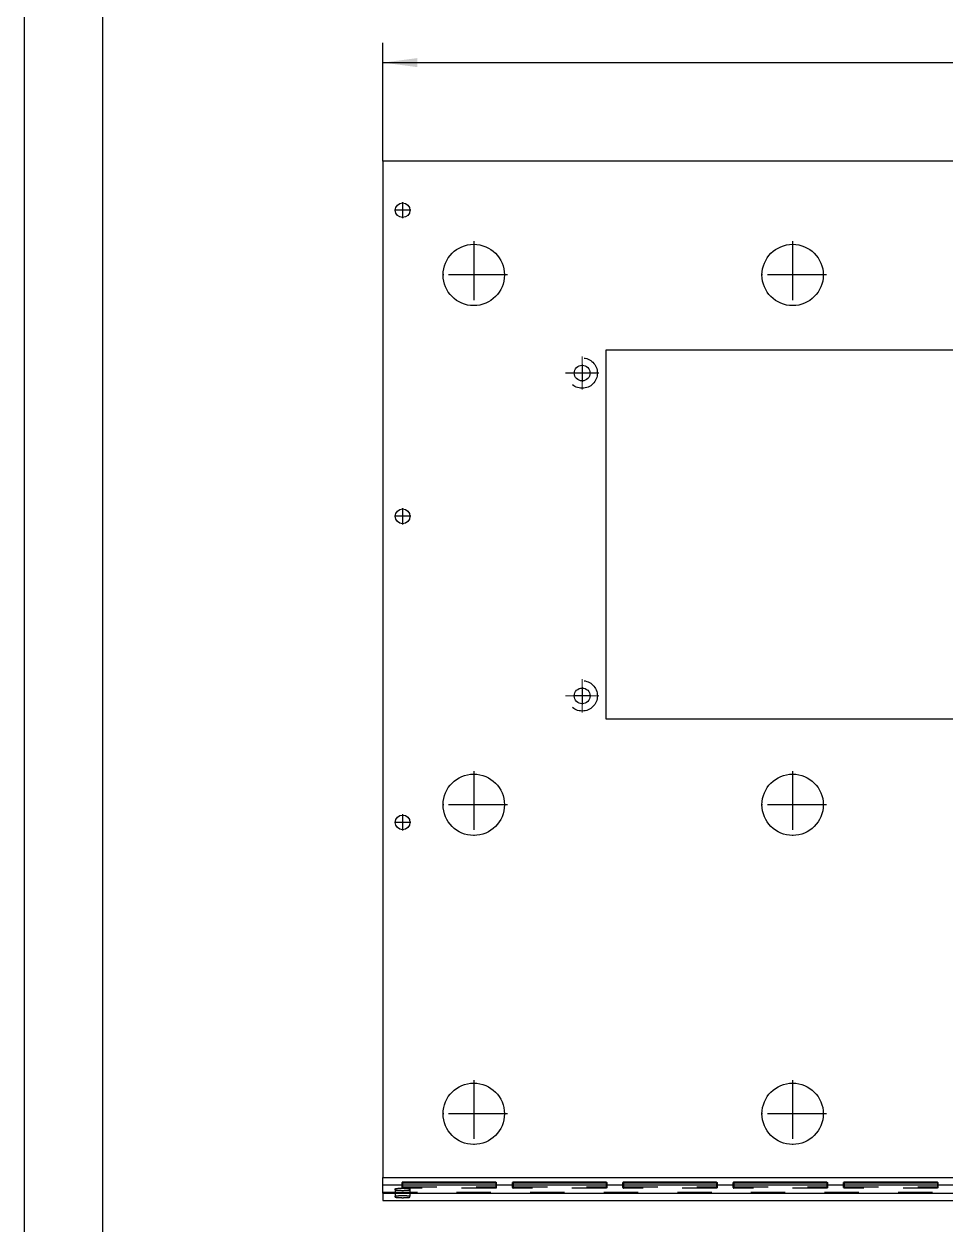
# Model space of a CAD drawing. Header units: millimetres. Extents: x 0 to 426, y 0 to 302.
# Drawn here: x 0 to 94, y 108.5 to 230.9 of the extents above; entities that cross this region are included whole.
import ezdxf

# ---------------------------------------------------------------- set-up
doc = ezdxf.new("R2010")
doc.units = ezdxf.units.MM
doc.linetypes.add('DASHED', pattern=[15, 7, -8])
doc.linetypes.add('DOT_CENTER', pattern=[14, 12, -1, 0, -1])
doc.layers.add('1', color=7, linetype='Continuous')
doc.layers.add('KADER', color=7, linetype='Continuous')
doc.styles.add('CONVERTER_11', font='txt.shx', dxfattribs={"width": 0.9})
doc.dimstyles.new('ME10_DIM_10', dxfattribs={"dimtxt": 7, "dimasz": 7, "dimexe": 4, "dimexo": 0, "dimgap": 4, "dimtad": 1, "dimdec": 0, "dimdsep": 46, "dimtxsty": 'CONVERTER_11', "dimsah": 1, "dimcen": 0.09, "dimclrd": 250, "dimclre": 250, "dimclrt": 5, "dimadec": 0, "dimazin": 0, "dimtfac": 1, "dimtdec": 4, "dimtix": 1, "dimtmove": 0, "dimatfit": 3, "dimfxl": 1, "dimtolj": 1, "dimtzin": 0, "dimarcsym": 0})

# ---------------------------------------------------------------- blocks, each defined once
blk = doc.blocks.new('plaat_boven__1', base_point=(73.17, 222.07))
at = {"color": 7, "linetype": 'Continuous'}
for p, q in [((370.17, 433.93), (73.17, 433.93)), ((73.17, 433.93), (73.17, 226.73)), ((118.67, 395.5), (324.68, 395.5)), ((118.67, 320.17), (118.67, 395.5)), ((324.68, 320.17), (118.67, 320.17)), ((73.17, 225.24), (73.17, 226.73)), ((73.17, 223.74), (73.17, 225.24)), ((96.17, 225.77), (77.17, 225.77)), ((77.17, 225.67), (96.17, 225.67)), ((118.67, 225.77), (99.67, 225.77)), ((99.67, 225.67), (118.67, 225.67)), ((141.17, 225.77), (122.17, 225.77)), ((122.17, 225.67), (141.17, 225.67)), ((163.67, 225.77), (144.67, 225.77)), ((144.67, 225.67), (163.67, 225.67)), ((186.17, 225.77), (167.17, 225.77)), ((167.17, 225.67), (186.17, 225.67)), ((73.17, 223.56), (73.17, 223.74)), ((73.17, 223.56), (370.17, 223.56)), ((73.17, 223.56), (73.17, 222.07)), ((75.67, 224.26), (75.67, 224.43)), ((78.67, 224.43), (78.67, 224.26)), ((73.17, 222.07), (370.17, 222.07))]:
    blk.add_line(p, q, dxfattribs=at)
at = {"color": 2, "linetype": 'Continuous'}
for p, q in [((73.17, 226.73), (370.17, 226.73)), ((73.17, 225.24), (370.17, 225.24)), ((77.17, 225.77), (77.17, 225.67)), ((96.17, 225.77), (96.17, 225.67)), ((99.67, 225.77), (99.67, 225.67)), ((118.67, 225.77), (118.67, 225.67)), ((122.17, 225.77), (122.17, 225.67)), ((141.17, 225.77), (141.17, 225.67)), ((144.67, 225.77), (144.67, 225.67)), ((163.67, 225.77), (163.67, 225.67)), ((167.17, 225.77), (167.17, 225.67)), ((186.17, 225.77), (186.17, 225.67))]:
    blk.add_line(p, q, dxfattribs=at)
at = {"color": 1, "linetype": 'DASHED'}
for p, q in [((77.17, 225.67), (77.17, 224.81)), ((96.17, 225.67), (96.17, 224.81)), ((99.67, 225.67), (99.67, 224.81)), ((118.67, 225.67), (118.67, 224.81)), ((122.17, 225.67), (122.17, 224.81)), ((141.17, 225.67), (141.17, 224.81)), ((144.67, 225.67), (144.67, 224.81)), ((163.67, 225.67), (163.67, 224.81)), ((167.17, 225.67), (167.17, 224.81)), ((186.17, 225.67), (186.17, 224.81)), ((73.17, 223.74), (370.17, 223.74)), ((75.67, 224.26), (75.67, 222.94)), ((75.67, 222.76), (75.67, 222.94)), ((77.17, 224.81), (77.17, 224.6)), ((77.17, 224.81), (96.17, 224.81)), ((96.17, 224.6), (77.17, 224.6)), ((78.67, 224.26), (78.67, 222.94)), ((78.67, 222.76), (78.67, 222.94)), ((96.17, 224.81), (96.17, 224.6)), ((99.67, 224.81), (99.67, 224.6)), ((99.67, 224.81), (118.67, 224.81)), ((118.67, 224.6), (99.67, 224.6)), ((118.67, 224.81), (118.67, 224.6)), ((122.17, 224.81), (122.17, 224.6)), ((122.17, 224.81), (141.17, 224.81)), ((141.17, 224.6), (122.17, 224.6)), ((141.17, 224.81), (141.17, 224.6)), ((144.67, 224.81), (144.67, 224.6)), ((144.67, 224.81), (163.67, 224.81)), ((163.67, 224.6), (144.67, 224.6)), ((163.67, 224.81), (163.67, 224.6)), ((167.17, 224.81), (167.17, 224.6)), ((167.17, 224.81), (186.17, 224.81)), ((186.17, 224.6), (167.17, 224.6)), ((186.17, 224.81), (186.17, 224.6))]:
    blk.add_line(p, q, dxfattribs=at)
at = {"color": 7, "linetype": 'Continuous'}
for centre, radius in [((77.17, 423.93), 1.5), ((91.67, 410.73), 6.25), ((156.67, 410.73), 6.25), ((113.77, 390.73), 1.6), ((77.17, 361.53), 1.5), ((113.77, 324.93), 1.6), ((91.67, 302.73), 6.25), ((156.67, 302.73), 6.25), ((77.17, 299.13), 1.5), ((91.67, 239.73), 6.25), ((156.67, 239.73), 6.25)]:
    blk.add_circle(centre, radius, dxfattribs=at)
at = {"color": 1, "linetype": 'DASHED'}
for centre in [(113.77, 390.73), (113.77, 324.93)]:
    blk.add_circle(centre, 3.1, dxfattribs=at)
at = {"color": 7, "linetype": 'Continuous'}
for points, knots in [([(77.17, 225.77), (77.17, 225.77), (77.16, 225.77), (77.14, 225.77), (77.13, 225.77), (77.11, 225.76), (77.1, 225.76), (77.1, 225.75), (77.09, 225.75), (77.09, 225.74), (77.08, 225.74), (77.08, 225.73), (77.08, 225.73), (77.08, 225.73), (77.07, 225.72), (77.07, 225.72), (77.07, 225.72), (77.07, 225.72)], [0, 0, 0, 0, 0.0195618, 0.0385561, 0.0507594, 0.0623159, 0.0731773, 0.0828106, 0.0906258, 0.0967425, 0.1012102, 0.1078264, 0.1133085, 0.1177861, 0.121293, 0.1223392, 0.1232932, 0.1232932, 0.1232932, 0.1232932]), ([(77.07, 225.72), (77.07, 225.72), (77.07, 225.72), (77.07, 225.72), (77.08, 225.71), (77.08, 225.71), (77.08, 225.7), (77.08, 225.7), (77.09, 225.7), (77.09, 225.69), (77.1, 225.69), (77.11, 225.68), (77.12, 225.68), (77.13, 225.67), (77.15, 225.67), (77.16, 225.67), (77.17, 225.67), (77.17, 225.67), (77.17, 225.67)], [0, 0, 0, 0, 0.0009983, 0.001997, 0.0055611, 0.0100056, 0.0153691, 0.0217842, 0.0262968, 0.0323237, 0.0399485, 0.0493195, 0.0657314, 0.0836505, 0.0955081, 0.1061187, 0.1151334, 0.122175, 0.122175, 0.122175, 0.122175]), ([(96.17, 225.77), (96.18, 225.77), (96.19, 225.77), (96.21, 225.77), (96.22, 225.77), (96.24, 225.76), (96.25, 225.76), (96.25, 225.75), (96.26, 225.75), (96.27, 225.74), (96.27, 225.73), (96.27, 225.73), (96.27, 225.72), (96.27, 225.72), (96.27, 225.72), (96.27, 225.72)], [0, 0, 0, 0, 0.0195618, 0.0385561, 0.0507594, 0.0623159, 0.0731773, 0.083354, 0.0926762, 0.1012009, 0.1067727, 0.1135715, 0.1212658, 0.1222973, 0.1232662, 0.1232662, 0.1232662, 0.1232662]), ([(96.27, 225.72), (96.27, 225.72), (96.27, 225.72), (96.27, 225.72), (96.27, 225.71), (96.27, 225.71), (96.27, 225.7), (96.27, 225.7), (96.26, 225.69), (96.25, 225.69), (96.24, 225.68), (96.23, 225.68), (96.21, 225.67), (96.19, 225.67), (96.18, 225.67), (96.17, 225.67)], [0, 0, 0, 0, 0.0009983, 0.001997, 0.0055611, 0.0100056, 0.0153691, 0.0217842, 0.0321097, 0.0415743, 0.0493057, 0.0657175, 0.0836367, 0.1026247, 0.122149, 0.122149, 0.122149, 0.122149]), ([(99.67, 225.77), (99.67, 225.77), (99.66, 225.77), (99.65, 225.77), (99.64, 225.77), (99.63, 225.77), (99.63, 225.77), (99.61, 225.76), (99.61, 225.76), (99.6, 225.75), (99.59, 225.75), (99.59, 225.74), (99.58, 225.74), (99.58, 225.73), (99.58, 225.73), (99.57, 225.72), (99.57, 225.72), (99.57, 225.72), (99.57, 225.72)], [0, 0, 0, 0, 0.0122592, 0.0228977, 0.0317375, 0.0385706, 0.0507739, 0.0623303, 0.0731917, 0.0802149, 0.0881009, 0.0943235, 0.1012246, 0.1083433, 0.1149709, 0.121294, 0.1222631, 0.1232944, 0.1232944, 0.1232944, 0.1232944]), ([(99.57, 225.72), (99.57, 225.72), (99.57, 225.72), (99.57, 225.72), (99.58, 225.71), (99.58, 225.71), (99.58, 225.7), (99.58, 225.7), (99.59, 225.69), (99.6, 225.69), (99.6, 225.68), (99.61, 225.68), (99.62, 225.68), (99.63, 225.67), (99.64, 225.67), (99.65, 225.67), (99.66, 225.67), (99.67, 225.67), (99.67, 225.67), (99.67, 225.67)], [0, 0, 0, 0, 0.0009985, 0.001997, 0.0055611, 0.0100056, 0.0153691, 0.0217842, 0.0321097, 0.0415743, 0.0493057, 0.0550399, 0.0626931, 0.0722312, 0.0836552, 0.0955127, 0.1061233, 0.115138, 0.1221796, 0.1221796, 0.1221796, 0.1221796]), ([(118.67, 225.77), (118.68, 225.77), (118.69, 225.77), (118.71, 225.77), (118.72, 225.77), (118.73, 225.76), (118.74, 225.76), (118.75, 225.76), (118.75, 225.75), (118.76, 225.75), (118.76, 225.74), (118.77, 225.74), (118.77, 225.73), (118.77, 225.73), (118.77, 225.72), (118.77, 225.72), (118.77, 225.72), (118.77, 225.72)], [0, 0, 0, 0, 0.0195618, 0.0385561, 0.0486888, 0.0565762, 0.0642362, 0.0731823, 0.0815908, 0.0880916, 0.0954303, 0.1012156, 0.1067873, 0.1135861, 0.1212804, 0.1222498, 0.1232808, 0.1232808, 0.1232808, 0.1232808]), ([(118.77, 225.72), (118.77, 225.72), (118.77, 225.72), (118.77, 225.72), (118.77, 225.71), (118.77, 225.7), (118.77, 225.7), (118.76, 225.7), (118.76, 225.69), (118.75, 225.69), (118.74, 225.68), (118.73, 225.68), (118.72, 225.67), (118.71, 225.67), (118.7, 225.67), (118.69, 225.67), (118.68, 225.67), (118.67, 225.67)], [0, 0, 0, 0, 0.0009985, 0.001997, 0.0095798, 0.0162566, 0.0217661, 0.0262787, 0.0323055, 0.0399303, 0.0493014, 0.0657132, 0.0836323, 0.0902938, 0.0990768, 0.1097621, 0.122157, 0.122157, 0.122157, 0.122157]), ([(122.17, 225.77), (122.17, 225.77), (122.16, 225.77), (122.14, 225.77), (122.13, 225.77), (122.12, 225.76), (122.11, 225.76), (122.1, 225.76), (122.1, 225.75), (122.09, 225.75), (122.08, 225.74), (122.08, 225.73), (122.08, 225.73), (122.07, 225.72), (122.07, 225.72), (122.07, 225.72), (122.07, 225.72)], [0, 0, 0, 0, 0.0195618, 0.0385561, 0.0500178, 0.0596348, 0.0673787, 0.0731821, 0.0833589, 0.092681, 0.1012058, 0.1083245, 0.1149521, 0.1212753, 0.1223171, 0.1232756, 0.1232756, 0.1232756, 0.1232756]), ([(122.07, 225.72), (122.07, 225.72), (122.07, 225.72), (122.07, 225.72), (122.08, 225.71), (122.08, 225.7), (122.08, 225.7), (122.09, 225.69), (122.1, 225.69), (122.11, 225.68), (122.12, 225.68), (122.13, 225.67), (122.14, 225.67), (122.15, 225.67), (122.16, 225.67), (122.17, 225.67), (122.17, 225.67)], [0, 0, 0, 0, 0.0009983, 0.001997, 0.0095798, 0.0162566, 0.0217661, 0.030095, 0.0392429, 0.0492916, 0.0657034, 0.0836226, 0.090284, 0.0990671, 0.1097524, 0.1221472, 0.1221472, 0.1221472, 0.1221472]), ([(141.17, 225.77), (141.18, 225.77), (141.19, 225.77), (141.2, 225.77), (141.21, 225.77), (141.22, 225.77), (141.22, 225.77), (141.24, 225.76), (141.24, 225.76), (141.25, 225.75), (141.26, 225.75), (141.26, 225.74), (141.27, 225.74), (141.27, 225.73), (141.27, 225.73), (141.27, 225.72), (141.27, 225.72), (141.27, 225.72), (141.27, 225.72)], [0, 0, 0, 0, 0.0122592, 0.0228977, 0.0317375, 0.0385706, 0.0507739, 0.0623303, 0.0731917, 0.0802149, 0.0881009, 0.0948732, 0.1012249, 0.1067967, 0.1135955, 0.1212898, 0.1223209, 0.1232902, 0.1232902, 0.1232902, 0.1232902]), ([(141.27, 225.72), (141.27, 225.72), (141.27, 225.72), (141.27, 225.72), (141.27, 225.71), (141.27, 225.7), (141.27, 225.7), (141.26, 225.69), (141.25, 225.69), (141.24, 225.68), (141.23, 225.68), (141.22, 225.67), (141.21, 225.67), (141.2, 225.67), (141.19, 225.67), (141.18, 225.67), (141.17, 225.67)], [0, 0, 0, 0, 0.0009985, 0.001997, 0.0095798, 0.0162566, 0.0217661, 0.030095, 0.0392429, 0.0492916, 0.0657035, 0.0836226, 0.090284, 0.0990671, 0.1097524, 0.1221473, 0.1221473, 0.1221473, 0.1221473]), ([(144.67, 225.77), (144.67, 225.77), (144.67, 225.77), (144.66, 225.77), (144.65, 225.77), (144.64, 225.77), (144.63, 225.77), (144.61, 225.76), (144.6, 225.76), (144.6, 225.75), (144.59, 225.75), (144.59, 225.74), (144.58, 225.74), (144.58, 225.73), (144.58, 225.73), (144.58, 225.73), (144.57, 225.72), (144.57, 225.72), (144.57, 225.72), (144.57, 225.72)], [0, 0, 0, 0, 0.0070943, 0.0161124, 0.0267088, 0.0385704, 0.0507737, 0.0623302, 0.0731916, 0.0828249, 0.0906401, 0.0967568, 0.1012245, 0.1078406, 0.1133226, 0.1178002, 0.121307, 0.1222656, 0.1233075, 0.1233075, 0.1233075, 0.1233075]), ([(144.57, 225.72), (144.57, 225.72), (144.57, 225.72), (144.57, 225.72), (144.58, 225.71), (144.58, 225.7), (144.58, 225.7), (144.59, 225.7), (144.59, 225.69), (144.6, 225.69), (144.6, 225.68), (144.61, 225.68), (144.62, 225.68), (144.63, 225.67), (144.64, 225.67), (144.64, 225.67), (144.65, 225.67), (144.66, 225.67), (144.67, 225.67), (144.67, 225.67)], [0, 0, 0, 0, 0.0009985, 0.001997, 0.0082273, 0.0147478, 0.0217705, 0.0262831, 0.0323099, 0.0399347, 0.0493058, 0.0593625, 0.0687134, 0.0769583, 0.0836545, 0.0903159, 0.099099, 0.1097843, 0.1221792, 0.1221792, 0.1221792, 0.1221792]), ([(163.67, 225.77), (163.68, 225.77), (163.69, 225.77), (163.71, 225.77), (163.72, 225.77), (163.73, 225.76), (163.74, 225.76), (163.75, 225.76), (163.75, 225.75), (163.76, 225.75), (163.76, 225.74), (163.77, 225.74), (163.77, 225.73), (163.77, 225.73), (163.77, 225.72), (163.77, 225.72), (163.77, 225.72), (163.77, 225.72)], [0, 0, 0, 0, 0.0195618, 0.0385561, 0.0486888, 0.0565762, 0.0642362, 0.0731823, 0.0815908, 0.0880916, 0.0943142, 0.1012153, 0.108334, 0.1149616, 0.1212848, 0.1222701, 0.1232851, 0.1232851, 0.1232851, 0.1232851]), ([(163.77, 225.72), (163.77, 225.72), (163.77, 225.72), (163.77, 225.72), (163.77, 225.71), (163.77, 225.7), (163.77, 225.7), (163.76, 225.7), (163.76, 225.69), (163.75, 225.69), (163.75, 225.68), (163.74, 225.68), (163.73, 225.68), (163.72, 225.67), (163.71, 225.67), (163.7, 225.67), (163.69, 225.67), (163.68, 225.67), (163.68, 225.67), (163.67, 225.67)], [0, 0, 0, 0, 0.0009983, 0.001997, 0.0082273, 0.0147478, 0.0217705, 0.0262831, 0.0323099, 0.0399347, 0.0493058, 0.0550399, 0.0626932, 0.0722313, 0.0836552, 0.0955128, 0.1061234, 0.1151381, 0.1221797, 0.1221797, 0.1221797, 0.1221797]), ([(167.17, 225.77), (167.17, 225.77), (167.16, 225.77), (167.14, 225.77), (167.13, 225.77), (167.12, 225.76), (167.11, 225.76), (167.1, 225.76), (167.1, 225.75), (167.09, 225.75), (167.08, 225.74), (167.08, 225.73), (167.08, 225.73), (167.08, 225.73), (167.07, 225.72), (167.07, 225.72), (167.07, 225.72), (167.07, 225.72)], [0, 0, 0, 0, 0.0195618, 0.0385561, 0.0500178, 0.0596348, 0.0673787, 0.0731821, 0.0833588, 0.092681, 0.1012058, 0.1078218, 0.1133038, 0.1177815, 0.1212883, 0.122247, 0.1232887, 0.1232887, 0.1232887, 0.1232887]), ([(167.07, 225.72), (167.07, 225.72), (167.07, 225.72), (167.07, 225.72), (167.08, 225.71), (167.08, 225.7), (167.08, 225.7), (167.09, 225.69), (167.1, 225.69), (167.1, 225.68), (167.11, 225.68), (167.12, 225.68), (167.13, 225.67), (167.14, 225.67), (167.16, 225.67), (167.17, 225.67), (167.17, 225.67)], [0, 0, 0, 0, 0.0009983, 0.001997, 0.0095798, 0.0162566, 0.0217661, 0.030095, 0.0392429, 0.0492916, 0.0593484, 0.0686992, 0.0769442, 0.0836404, 0.1026285, 0.1221527, 0.1221527, 0.1221527, 0.1221527]), ([(186.17, 225.77), (186.18, 225.77), (186.18, 225.77), (186.19, 225.77), (186.2, 225.77), (186.21, 225.77), (186.22, 225.77), (186.23, 225.76), (186.24, 225.76), (186.25, 225.76), (186.25, 225.75), (186.26, 225.75), (186.27, 225.74), (186.27, 225.73), (186.27, 225.73), (186.27, 225.72), (186.27, 225.72), (186.27, 225.72), (186.27, 225.72)], [0, 0, 0, 0, 0.0070943, 0.0161124, 0.0267088, 0.0385704, 0.048703, 0.0565905, 0.0642505, 0.0731966, 0.0833733, 0.0926955, 0.1012202, 0.106792, 0.1135908, 0.1212852, 0.1223259, 0.1232855, 0.1232855, 0.1232855, 0.1232855]), ([(186.27, 225.72), (186.27, 225.72), (186.27, 225.72), (186.27, 225.72), (186.27, 225.71), (186.27, 225.7), (186.27, 225.7), (186.26, 225.7), (186.26, 225.69), (186.25, 225.69), (186.25, 225.68), (186.24, 225.68), (186.23, 225.68), (186.22, 225.67), (186.21, 225.67), (186.21, 225.67), (186.2, 225.67), (186.19, 225.67), (186.18, 225.67), (186.17, 225.67)], [0, 0, 0, 0, 0.0009983, 0.001997, 0.0095798, 0.0162566, 0.0217661, 0.0262787, 0.0323055, 0.0399303, 0.0493014, 0.0550355, 0.0626887, 0.0722269, 0.0836508, 0.0903122, 0.0990953, 0.1097806, 0.1221755, 0.1221755, 0.1221755, 0.1221755]), ([(75.67, 224.43), (75.68, 224.44), (75.71, 224.47), (75.78, 224.48), (75.92, 224.51), (76.14, 224.53), (76.44, 224.55), (76.8, 224.56), (77.17, 224.57), (77.55, 224.56), (77.91, 224.55), (78.21, 224.53), (78.43, 224.51), (78.57, 224.48), (78.64, 224.47), (78.67, 224.44), (78.67, 224.43)], [0, 0, 0, 0, 0.032227, 0.103211, 0.215741, 0.455652, 0.767006, 1.129013, 1.517267, 1.905521, 2.267528, 2.578882, 2.818793, 2.931323, 3.002307, 3.034534, 3.034534, 3.034534, 3.034534]), ([(75.67, 224.26), (75.68, 224.25), (75.71, 224.22), (75.78, 224.21), (75.92, 224.18), (76.14, 224.16), (76.44, 224.14), (76.8, 224.13), (77.17, 224.13), (77.55, 224.13), (77.91, 224.14), (78.21, 224.16), (78.43, 224.18), (78.57, 224.21), (78.64, 224.22), (78.67, 224.25), (78.67, 224.26)], [0, 0, 0, 0, 0.032227, 0.103211, 0.215741, 0.455652, 0.767006, 1.129013, 1.517267, 1.905521, 2.267528, 2.578882, 2.818793, 2.931323, 3.002307, 3.034534, 3.034534, 3.034534, 3.034534])]:
    blk.add_open_spline(points, degree=3, knots=knots, dxfattribs=at)
at = {"color": 1, "linetype": 'DASHED'}
for points, knots in [([(77.07, 224.71), (77.07, 224.79), (77.07, 224.96), (77.07, 225.21), (77.07, 225.47), (77.07, 225.63), (77.07, 225.72)], [0, 0, 0, 0, 0.253346, 0.506693, 0.760039, 1.013385, 1.013385, 1.013385, 1.013385]), ([(96.27, 225.72), (96.27, 225.63), (96.27, 225.47), (96.27, 225.21), (96.27, 224.96), (96.27, 224.79), (96.27, 224.71)], [0, 0, 0, 0, 0.253346, 0.506693, 0.760039, 1.013385, 1.013385, 1.013385, 1.013385]), ([(99.57, 224.71), (99.57, 224.79), (99.57, 224.96), (99.57, 225.21), (99.57, 225.47), (99.57, 225.63), (99.57, 225.72)], [0, 0, 0, 0, 0.253346, 0.506693, 0.760039, 1.013385, 1.013385, 1.013385, 1.013385]), ([(118.77, 225.72), (118.77, 225.63), (118.77, 225.47), (118.77, 225.21), (118.77, 224.96), (118.77, 224.79), (118.77, 224.71)], [0, 0, 0, 0, 0.253346, 0.506693, 0.760039, 1.013385, 1.013385, 1.013385, 1.013385]), ([(122.07, 224.71), (122.07, 224.79), (122.07, 224.96), (122.07, 225.21), (122.07, 225.47), (122.07, 225.63), (122.07, 225.72)], [0, 0, 0, 0, 0.253346, 0.506693, 0.760039, 1.013385, 1.013385, 1.013385, 1.013385]), ([(141.27, 225.72), (141.27, 225.63), (141.27, 225.47), (141.27, 225.21), (141.27, 224.96), (141.27, 224.79), (141.27, 224.71)], [0, 0, 0, 0, 0.253346, 0.506693, 0.760039, 1.013385, 1.013385, 1.013385, 1.013385]), ([(144.57, 224.71), (144.57, 224.79), (144.57, 224.96), (144.57, 225.21), (144.57, 225.47), (144.57, 225.63), (144.57, 225.72)], [0, 0, 0, 0, 0.253346, 0.506693, 0.760039, 1.013385, 1.013385, 1.013385, 1.013385]), ([(163.77, 225.72), (163.77, 225.63), (163.77, 225.47), (163.77, 225.21), (163.77, 224.96), (163.77, 224.79), (163.77, 224.71)], [0, 0, 0, 0, 0.253346, 0.506693, 0.760039, 1.013385, 1.013385, 1.013385, 1.013385]), ([(167.07, 224.71), (167.07, 224.79), (167.07, 224.96), (167.07, 225.21), (167.07, 225.47), (167.07, 225.63), (167.07, 225.72)], [0, 0, 0, 0, 0.253346, 0.506693, 0.760039, 1.013385, 1.013385, 1.013385, 1.013385]), ([(186.27, 225.72), (186.27, 225.63), (186.27, 225.47), (186.27, 225.21), (186.27, 224.96), (186.27, 224.79), (186.27, 224.71)], [0, 0, 0, 0, 0.253346, 0.506693, 0.760039, 1.013385, 1.013385, 1.013385, 1.013385]), ([(75.67, 222.94), (75.68, 222.95), (75.71, 222.97), (75.78, 222.99), (75.92, 223.01), (76.14, 223.03), (76.44, 223.05), (76.8, 223.07), (77.17, 223.07), (77.55, 223.07), (77.91, 223.05), (78.21, 223.03), (78.43, 223.01), (78.57, 222.99), (78.64, 222.97), (78.67, 222.95), (78.67, 222.94)], [0, 0, 0, 0, 0.032227, 0.103211, 0.215741, 0.455652, 0.767006, 1.129013, 1.517267, 1.905521, 2.267528, 2.578882, 2.818793, 2.931323, 3.002307, 3.034534, 3.034534, 3.034534, 3.034534]), ([(77.17, 224.81), (77.17, 224.81), (77.17, 224.81), (77.17, 224.81), (77.16, 224.81), (77.15, 224.81), (77.13, 224.8), (77.12, 224.8), (77.11, 224.78), (77.1, 224.77), (77.09, 224.76), (77.09, 224.76), (77.08, 224.74), (77.08, 224.73), (77.08, 224.71), (77.07, 224.71)], [0, 0, 0, 0, 0.0021792, 0.0043591, 0.0182874, 0.0300932, 0.0394393, 0.0594552, 0.0797746, 0.0909665, 0.1003743, 0.1116797, 0.1211458, 0.1418858, 0.1626704, 0.1626704, 0.1626704, 0.1626704]), ([(77.07, 224.71), (77.07, 224.7), (77.08, 224.7), (77.08, 224.69), (77.08, 224.68), (77.08, 224.67), (77.09, 224.66), (77.09, 224.65), (77.1, 224.64), (77.11, 224.63), (77.12, 224.62), (77.13, 224.62), (77.14, 224.61), (77.15, 224.6), (77.17, 224.6), (77.17, 224.6), (77.17, 224.6), (77.17, 224.6)], [0, 0, 0, 0, 0.0093874, 0.0205734, 0.0299244, 0.0409177, 0.0501555, 0.0610264, 0.0710319, 0.0809342, 0.0969965, 0.1102891, 0.1203631, 0.1377635, 0.1552439, 0.1574235, 0.1596027, 0.1596027, 0.1596027, 0.1596027]), ([(96.17, 224.81), (96.18, 224.81), (96.18, 224.81), (96.18, 224.81), (96.19, 224.81), (96.2, 224.81), (96.21, 224.81), (96.22, 224.8), (96.23, 224.8), (96.24, 224.79), (96.25, 224.78), (96.25, 224.77), (96.26, 224.77), (96.26, 224.76), (96.27, 224.75), (96.27, 224.74), (96.27, 224.73), (96.27, 224.72), (96.27, 224.71), (96.27, 224.71)], [0, 0, 0, 0, 0.0021792, 0.0043591, 0.0182874, 0.0300932, 0.0394393, 0.048565, 0.0594862, 0.0695946, 0.0798251, 0.0891866, 0.1004248, 0.1098789, 0.1211963, 0.1306993, 0.1420177, 0.153417, 0.1627648, 0.1627648, 0.1627648, 0.1627648]), ([(96.27, 224.71), (96.27, 224.7), (96.27, 224.69), (96.27, 224.67), (96.26, 224.65), (96.25, 224.63), (96.24, 224.63), (96.23, 224.62), (96.22, 224.61), (96.21, 224.61), (96.2, 224.6), (96.18, 224.6), (96.18, 224.6), (96.18, 224.6), (96.17, 224.6)], [0, 0, 0, 0, 0.0205005, 0.0408718, 0.0609657, 0.0808397, 0.0898759, 0.1006039, 0.1112548, 0.1202839, 0.1376843, 0.1551647, 0.1573443, 0.1595235, 0.1595235, 0.1595235, 0.1595235]), ([(99.67, 224.81), (99.67, 224.81), (99.67, 224.81), (99.67, 224.81), (99.66, 224.81), (99.65, 224.81), (99.64, 224.81), (99.63, 224.8), (99.62, 224.8), (99.61, 224.79), (99.6, 224.78), (99.6, 224.77), (99.59, 224.76), (99.59, 224.76), (99.58, 224.75), (99.58, 224.74), (99.58, 224.73), (99.57, 224.72), (99.57, 224.71), (99.57, 224.71)], [0, 0, 0, 0, 0.0021794, 0.0043591, 0.0182874, 0.0300932, 0.0394393, 0.0494034, 0.0594864, 0.0687302, 0.0798251, 0.0900718, 0.1004249, 0.1117303, 0.1211964, 0.1315838, 0.142018, 0.1533219, 0.1627651, 0.1627651, 0.1627651, 0.1627651]), ([(99.57, 224.71), (99.57, 224.7), (99.57, 224.7), (99.58, 224.68), (99.58, 224.68), (99.58, 224.66), (99.59, 224.65), (99.6, 224.64), (99.61, 224.63), (99.62, 224.62), (99.63, 224.62), (99.64, 224.61), (99.65, 224.61), (99.66, 224.6), (99.67, 224.6), (99.67, 224.6), (99.67, 224.6), (99.67, 224.6)], [0, 0, 0, 0, 0.0111403, 0.0205735, 0.0316222, 0.0409178, 0.0572463, 0.0707125, 0.0809191, 0.0969814, 0.110274, 0.120348, 0.1343909, 0.1461492, 0.1552521, 0.1574315, 0.1596109, 0.1596109, 0.1596109, 0.1596109]), ([(118.67, 224.81), (118.68, 224.81), (118.68, 224.81), (118.68, 224.81), (118.69, 224.81), (118.7, 224.81), (118.72, 224.8), (118.73, 224.8), (118.74, 224.78), (118.75, 224.77), (118.76, 224.77), (118.76, 224.76), (118.77, 224.74), (118.77, 224.73), (118.77, 224.71), (118.77, 224.71)], [0, 0, 0, 0, 0.0021792, 0.0043591, 0.0182874, 0.0300932, 0.0394393, 0.0594552, 0.0797746, 0.0900214, 0.1003745, 0.1098286, 0.121146, 0.141886, 0.1626706, 0.1626706, 0.1626706, 0.1626706]), ([(118.77, 224.71), (118.77, 224.7), (118.77, 224.69), (118.77, 224.67), (118.76, 224.65), (118.75, 224.64), (118.74, 224.63), (118.73, 224.62), (118.72, 224.62), (118.71, 224.61), (118.7, 224.61), (118.69, 224.6), (118.68, 224.6), (118.68, 224.6), (118.68, 224.6), (118.67, 224.6)], [0, 0, 0, 0, 0.0205823, 0.0408718, 0.0572004, 0.0706665, 0.0808732, 0.0969355, 0.110228, 0.120302, 0.134345, 0.1461032, 0.1552061, 0.1573855, 0.1595649, 0.1595649, 0.1595649, 0.1595649]), ([(122.17, 224.81), (122.17, 224.81), (122.17, 224.81), (122.17, 224.81), (122.16, 224.81), (122.15, 224.81), (122.14, 224.81), (122.13, 224.8), (122.12, 224.8), (122.11, 224.79), (122.1, 224.78), (122.1, 224.77), (122.09, 224.76), (122.09, 224.76), (122.08, 224.75), (122.08, 224.74), (122.08, 224.73), (122.08, 224.72), (122.07, 224.71), (122.07, 224.71)], [0, 0, 0, 0, 0.0021794, 0.0043591, 0.0134909, 0.0252781, 0.0394394, 0.0485651, 0.0594863, 0.0687301, 0.079825, 0.0900717, 0.1004248, 0.1117302, 0.1211963, 0.1315837, 0.142018, 0.1515185, 0.162765, 0.162765, 0.162765, 0.162765]), ([(122.07, 224.71), (122.07, 224.7), (122.08, 224.7), (122.08, 224.69), (122.08, 224.68), (122.08, 224.66), (122.09, 224.65), (122.1, 224.64), (122.11, 224.63), (122.12, 224.62), (122.13, 224.62), (122.14, 224.61), (122.15, 224.61), (122.16, 224.6), (122.17, 224.6), (122.17, 224.6), (122.17, 224.6), (122.17, 224.6)], [0, 0, 0, 0, 0.0111959, 0.0205735, 0.0307741, 0.0409179, 0.0572465, 0.0707126, 0.0809193, 0.0969815, 0.1102741, 0.1203481, 0.134391, 0.1461493, 0.1552522, 0.1574316, 0.159611, 0.159611, 0.159611, 0.159611]), ([(141.17, 224.81), (141.18, 224.81), (141.18, 224.81), (141.18, 224.81), (141.19, 224.81), (141.2, 224.81), (141.22, 224.8), (141.23, 224.8), (141.24, 224.78), (141.25, 224.77), (141.26, 224.77), (141.26, 224.76), (141.27, 224.74), (141.27, 224.73), (141.27, 224.71), (141.27, 224.71)], [0, 0, 0, 0, 0.0021792, 0.0043591, 0.0182874, 0.0300932, 0.0394393, 0.0594552, 0.0797746, 0.0900214, 0.1003745, 0.1107207, 0.1211462, 0.1418862, 0.1626708, 0.1626708, 0.1626708, 0.1626708]), ([(141.27, 224.71), (141.27, 224.7), (141.27, 224.7), (141.27, 224.68), (141.27, 224.68), (141.27, 224.67), (141.26, 224.66), (141.26, 224.65), (141.25, 224.64), (141.25, 224.63), (141.24, 224.63), (141.23, 224.62), (141.22, 224.61), (141.21, 224.61), (141.2, 224.61), (141.19, 224.6), (141.18, 224.6), (141.18, 224.6), (141.18, 224.6), (141.17, 224.6)], [0, 0, 0, 0, 0.0115872, 0.0205733, 0.031622, 0.0409176, 0.0518139, 0.0610263, 0.0710318, 0.0809341, 0.0908687, 0.1006985, 0.1105832, 0.1203786, 0.1294759, 0.1412299, 0.1552828, 0.1574622, 0.1596416, 0.1596416, 0.1596416, 0.1596416]), ([(144.67, 224.81), (144.67, 224.81), (144.67, 224.81), (144.67, 224.81), (144.65, 224.81), (144.64, 224.81), (144.63, 224.8), (144.62, 224.8), (144.61, 224.79), (144.6, 224.78), (144.6, 224.77), (144.59, 224.76), (144.59, 224.76), (144.58, 224.74), (144.58, 224.73), (144.58, 224.71), (144.57, 224.71)], [0, 0, 0, 0, 0.0021792, 0.0043591, 0.0219174, 0.0394123, 0.048538, 0.0594591, 0.0704884, 0.0797978, 0.0900445, 0.1003976, 0.111703, 0.1211691, 0.1419092, 0.1626938, 0.1626938, 0.1626938, 0.1626938]), ([(144.57, 224.71), (144.57, 224.7), (144.57, 224.7), (144.58, 224.69), (144.58, 224.68), (144.58, 224.67), (144.59, 224.66), (144.59, 224.65), (144.6, 224.64), (144.61, 224.63), (144.62, 224.62), (144.63, 224.62), (144.64, 224.61), (144.65, 224.6), (144.67, 224.6), (144.67, 224.6), (144.67, 224.6), (144.67, 224.6)], [0, 0, 0, 0, 0.0093403, 0.0205734, 0.0299243, 0.0409177, 0.0510148, 0.0610265, 0.0717957, 0.0809342, 0.0969965, 0.1102891, 0.1203631, 0.1377635, 0.1552439, 0.1574233, 0.1596027, 0.1596027, 0.1596027, 0.1596027]), ([(163.67, 224.81), (163.68, 224.81), (163.68, 224.81), (163.68, 224.81), (163.69, 224.81), (163.7, 224.81), (163.71, 224.81), (163.72, 224.8), (163.73, 224.8), (163.74, 224.79), (163.75, 224.78), (163.75, 224.77), (163.76, 224.77), (163.76, 224.76), (163.77, 224.75), (163.77, 224.74), (163.77, 224.73), (163.77, 224.72), (163.77, 224.71), (163.77, 224.71)], [0, 0, 0, 0, 0.0021792, 0.0043591, 0.0182874, 0.0300932, 0.0394394, 0.0494035, 0.0594864, 0.0705157, 0.079825, 0.0900718, 0.1004249, 0.1107711, 0.1211966, 0.131584, 0.1420182, 0.1523639, 0.1627654, 0.1627654, 0.1627654, 0.1627654]), ([(163.77, 224.71), (163.77, 224.7), (163.77, 224.69), (163.77, 224.67), (163.76, 224.65), (163.75, 224.63), (163.74, 224.63), (163.73, 224.62), (163.72, 224.61), (163.71, 224.61), (163.7, 224.61), (163.69, 224.6), (163.68, 224.6), (163.68, 224.6), (163.68, 224.6), (163.67, 224.6)], [0, 0, 0, 0, 0.0205005, 0.0408718, 0.0609657, 0.0808397, 0.0907743, 0.1006041, 0.1112549, 0.120284, 0.1293813, 0.1411353, 0.1551882, 0.1573677, 0.159547, 0.159547, 0.159547, 0.159547]), ([(167.17, 224.81), (167.17, 224.81), (167.17, 224.81), (167.17, 224.81), (167.16, 224.81), (167.15, 224.81), (167.13, 224.8), (167.12, 224.8), (167.11, 224.78), (167.1, 224.77), (167.09, 224.77), (167.09, 224.76), (167.08, 224.74), (167.08, 224.73), (167.08, 224.71), (167.07, 224.71)], [0, 0, 0, 0, 0.0021792, 0.0043591, 0.0182874, 0.0300932, 0.0394393, 0.0594552, 0.0797746, 0.0891362, 0.1003743, 0.1098284, 0.1211458, 0.1418859, 0.1626705, 0.1626705, 0.1626705, 0.1626705]), ([(167.07, 224.71), (167.07, 224.7), (167.08, 224.7), (167.08, 224.68), (167.08, 224.68), (167.08, 224.66), (167.09, 224.65), (167.1, 224.63), (167.11, 224.63), (167.12, 224.62), (167.13, 224.61), (167.14, 224.61), (167.15, 224.61), (167.16, 224.6), (167.17, 224.6), (167.17, 224.6), (167.17, 224.6), (167.17, 224.6)], [0, 0, 0, 0, 0.0111958, 0.0205735, 0.0316222, 0.0409178, 0.0610116, 0.0808857, 0.0915721, 0.1006499, 0.1105346, 0.12033, 0.134373, 0.1461312, 0.1552341, 0.1574137, 0.159593, 0.159593, 0.159593, 0.159593]), ([(186.17, 224.81), (186.18, 224.81), (186.18, 224.81), (186.18, 224.81), (186.2, 224.81), (186.21, 224.81), (186.23, 224.8), (186.24, 224.78), (186.25, 224.77), (186.26, 224.76), (186.26, 224.76), (186.27, 224.74), (186.27, 224.73), (186.27, 224.71), (186.27, 224.71)], [0, 0, 0, 0, 0.0021794, 0.0043591, 0.0219174, 0.0394123, 0.0594281, 0.0797476, 0.0899943, 0.1003474, 0.1116528, 0.1211189, 0.1415368, 0.1626435, 0.1626435, 0.1626435, 0.1626435]), ([(186.27, 224.71), (186.27, 224.7), (186.27, 224.7), (186.27, 224.69), (186.27, 224.68), (186.27, 224.66), (186.26, 224.65), (186.25, 224.64), (186.24, 224.63), (186.23, 224.62), (186.22, 224.62), (186.21, 224.61), (186.2, 224.61), (186.19, 224.6), (186.18, 224.6), (186.18, 224.6), (186.18, 224.6), (186.17, 224.6)], [0, 0, 0, 0, 0.0111959, 0.0205735, 0.0299244, 0.0409177, 0.0572463, 0.0707124, 0.0809191, 0.0969814, 0.1102739, 0.1203479, 0.1343909, 0.1461491, 0.155252, 0.1574316, 0.1596109, 0.1596109, 0.1596109, 0.1596109]), ([(75.67, 222.76), (75.68, 222.76), (75.71, 222.73), (75.78, 222.72), (75.92, 222.69), (76.14, 222.67), (76.44, 222.65), (76.8, 222.64), (77.17, 222.63), (77.55, 222.64), (77.91, 222.65), (78.21, 222.67), (78.43, 222.69), (78.57, 222.72), (78.64, 222.73), (78.67, 222.76), (78.67, 222.76)], [0, 0, 0, 0, 0.032227, 0.103211, 0.215741, 0.455652, 0.767006, 1.129013, 1.517267, 1.905521, 2.267528, 2.578882, 2.818793, 2.931323, 3.002307, 3.034534, 3.034534, 3.034534, 3.034534])]:
    blk.add_open_spline(points, degree=3, knots=knots, dxfattribs=at)
at = {"layer": '1', "color": 30, "linetype": 'DOT_CENTER'}
for p, q in [((78.82, 423.93), (75.52, 423.93)), ((77.17, 425.58), (77.17, 422.28)), ((91.67, 417.61), (91.67, 403.86)), ((156.67, 417.61), (156.67, 403.86)), ((98.55, 410.73), (84.8, 410.73)), ((163.55, 410.73), (149.8, 410.73)), ((113.77, 392.49), (113.77, 388.97)), ((115.53, 390.73), (112.01, 390.73)), ((77.17, 363.18), (77.17, 359.88)), ((78.82, 361.53), (75.52, 361.53)), ((113.77, 326.69), (113.77, 323.17)), ((115.53, 324.93), (112.01, 324.93)), ((91.67, 309.61), (91.67, 295.86)), ((156.67, 309.61), (156.67, 295.86)), ((98.55, 302.73), (84.8, 302.73)), ((163.55, 302.73), (149.8, 302.73)), ((78.82, 299.13), (75.52, 299.13)), ((77.17, 300.78), (77.17, 297.48)), ((91.67, 246.61), (91.67, 232.86)), ((156.67, 246.61), (156.67, 232.86)), ((98.55, 239.73), (84.8, 239.73)), ((163.55, 239.73), (149.8, 239.73))]:
    blk.add_line(p, q, dxfattribs=at)
at = {"layer": '1', "color": 30, "linetype": 'DOT_CENTER', "const_width": 0.25}
for points in [[(113.77, 394.14), (113.77, 387.32)], [(117.18, 390.73), (110.36, 390.73)], [(113.77, 328.34), (113.77, 321.52)], [(117.18, 324.93), (110.36, 324.93)]]:
    blk.add_lwpolyline(points, dxfattribs=at)
blk = doc.blocks.new('*D15')
at = {"layer": '1', "color": 250, "linetype": 'Continuous'}
for p, q in [((73.17, 433.93), (73.17, 458.02)), ((370.17, 433.93), (370.17, 458.02)), ((73.17, 454.02), (370.17, 454.02))]:
    blk.add_line(p, q, dxfattribs=at)
at = {"layer": '1', "color": 250}
for points in [[(80.17, 454.94), (80.17, 453.1), (73.17, 454.02)], [(363.17, 453.1), (363.17, 454.94), (370.17, 454.02)]]:
    blk.add_solid(points, dxfattribs=at)
at = {"layer": '1', "color": 5, "insert": (213.27, 458.02), "char_height": 7, "attachment_point": 7, "rotation": 0.0001, "line_spacing_factor": 0.60024, "style": 'CONVERTER_11'}
blk.add_mtext('297', dxfattribs=at)
blk = doc.blocks.new('_tb_frame_A3')
at = {"layer": 'KADER', "color": 1, "linetype": 'Continuous'}
blk.add_line((0, 302), (0, 0), dxfattribs=at)
at = {"layer": 'KADER', "color": 3, "linetype": 'Continuous'}
blk.add_line((8, 294), (8, 8), dxfattribs=at)
blk = doc.blocks.new('Front1', base_point=(221.68, 328))
blk.add_blockref('plaat_boven__1', (73.17, 222.07))
at = {"layer": '1'}
dim = blk.add_linear_dim(base=(73.17, 454.02), p1=(370.17, 433.93), p2=(73.17, 433.93), dimstyle='ME10_DIM_10', dxfattribs=at)
dim.commit()
dim.dimension.update_dxf_attribs({"geometry": '*D15', "text_midpoint": (221.67, 461.52), "text_rotation": 0.0001})

msp = doc.modelspace()

# ---------------------------------------------------------------- block references
msp.add_blockref('_tb_frame_A3', (0, 0))
at = {"xscale": 0.5, "yscale": 0.5, "zscale": 0.5}
msp.add_blockref('Front1', (110.84, 164), dxfattribs=at)

doc.saveas('drawing.dxf')
